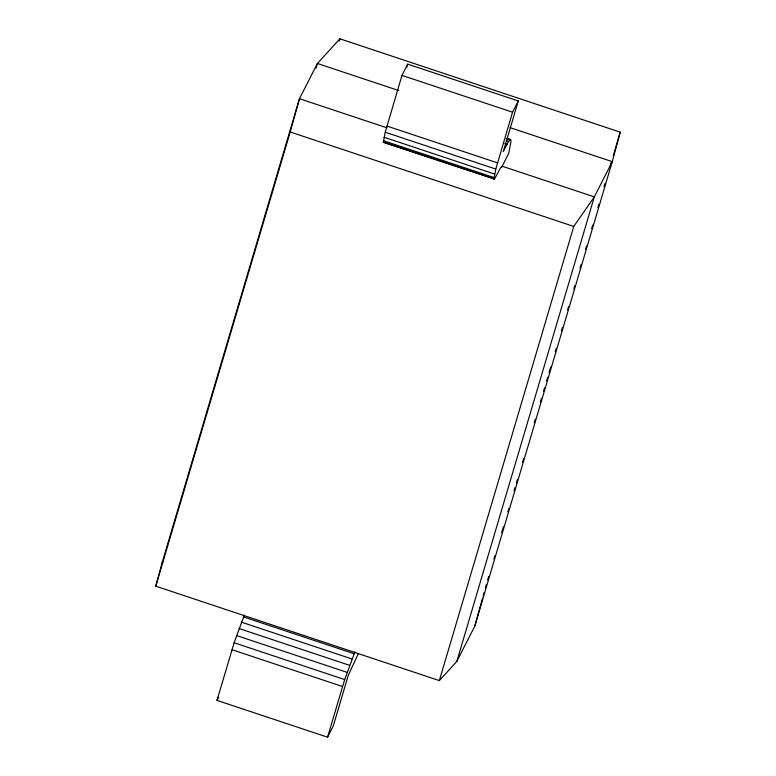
<?xml version="1.0" encoding="UTF-8"?>
<svg xmlns="http://www.w3.org/2000/svg" width="776" height="776" viewBox="0 0 776 776"><rect width="100%" height="100%" fill="white"/><g stroke="black" fill="none" stroke-linecap="round" stroke-linejoin="round"><path stroke-width="1.16" d="M383.344 142.386L385.235 132.24L401.978 75.388L407.71 64.146L518.281 100.967L503.275 151.64L508.571 141.465L510.501 139.379L510.938 141.775L508.765 153.26L501.519 167.567L501.238 167.102L500.588 167.752L494.555 179.023L383.344 142.386L383.984 142.202M493.914 179.207L495.806 169.061L512.548 112.21L518.281 100.967M155.772 586.171L161.971 563.221L299.458 98.707L317.413 63.467L339.888 38.8L620.228 132.153L612.264 161.66L474.776 626.174L456.821 661.414L439.342 680.601L155.772 586.171L290.205 131.998L299.458 98.707L387.049 127.875M474.776 626.174L482.497 598.412M483.138 596.094L484.098 592.631M485.388 588.004L486.358 584.532M316.036 68.113L317.413 63.467L398.864 90.598M339.199 41.128L339.888 38.8M358.221 653.887L348.288 675.285L333.292 725.958L327.559 737.2L216.989 700.379L234.129 642.761L244.353 615.009M406.682 67.599L407.71 64.146M327.559 737.2L344.699 679.582L354.923 651.83M439.342 680.601L573.765 226.427L594.309 196.891L612.264 161.66L510.152 127.652M456.821 661.414L594.309 196.891L502.169 166.209M487.658 579.982L488.725 576.442M493.856 559.118L494.875 555.655M501.674 532.627L503.43 526.778M507.834 511.84L508.891 508.299M514.022 490.975L515.051 487.512M516.38 482.963L517.447 479.423M522.568 462.098L523.596 458.635M534.237 422.678L535.275 419.185M540.426 401.755L541.464 398.272M543.53 391.298L544.558 387.816M546.624 380.841L547.652 377.349M549.03 372.703L550.747 366.893M555.218 351.79L556.256 348.298M561.407 330.867L562.445 327.385M567.605 309.954L568.633 306.462M573.794 289.031L574.822 285.549M579.982 268.118L581.02 264.635M585.492 249.523L586.52 246.041M591.681 228.61L592.709 225.118M597.869 207.687L598.907 204.204M604.058 186.774L605.096 183.281M610.256 165.851L611.284 162.368M613.35 155.394L620.228 132.153M161.971 563.221L163.6 560.02M216.989 700.379L218.551 697.314M401.978 75.388L512.548 112.21M507.077 138.244L510.501 139.379M507.494 138.885L510.909 140.019M506.292 138.729L509.716 139.864M506.292 140.698L508.571 141.465M504.817 143.385L507.097 144.142M386.981 126.071L497.552 162.882M385.235 132.24L495.806 169.061M383.994 137.226L494.564 174.047M383.354 140.689L493.924 177.51M385.119 142.59L494.555 179.023M290.205 131.998L573.765 226.427M243.48 616.901L354.05 653.712M241.346 622.139L351.916 658.96M238.969 628.492L349.54 665.313M236.505 635.534L347.076 672.346M234.129 642.761L344.699 679.582M231.995 649.706L342.555 686.527"/></g></svg>
